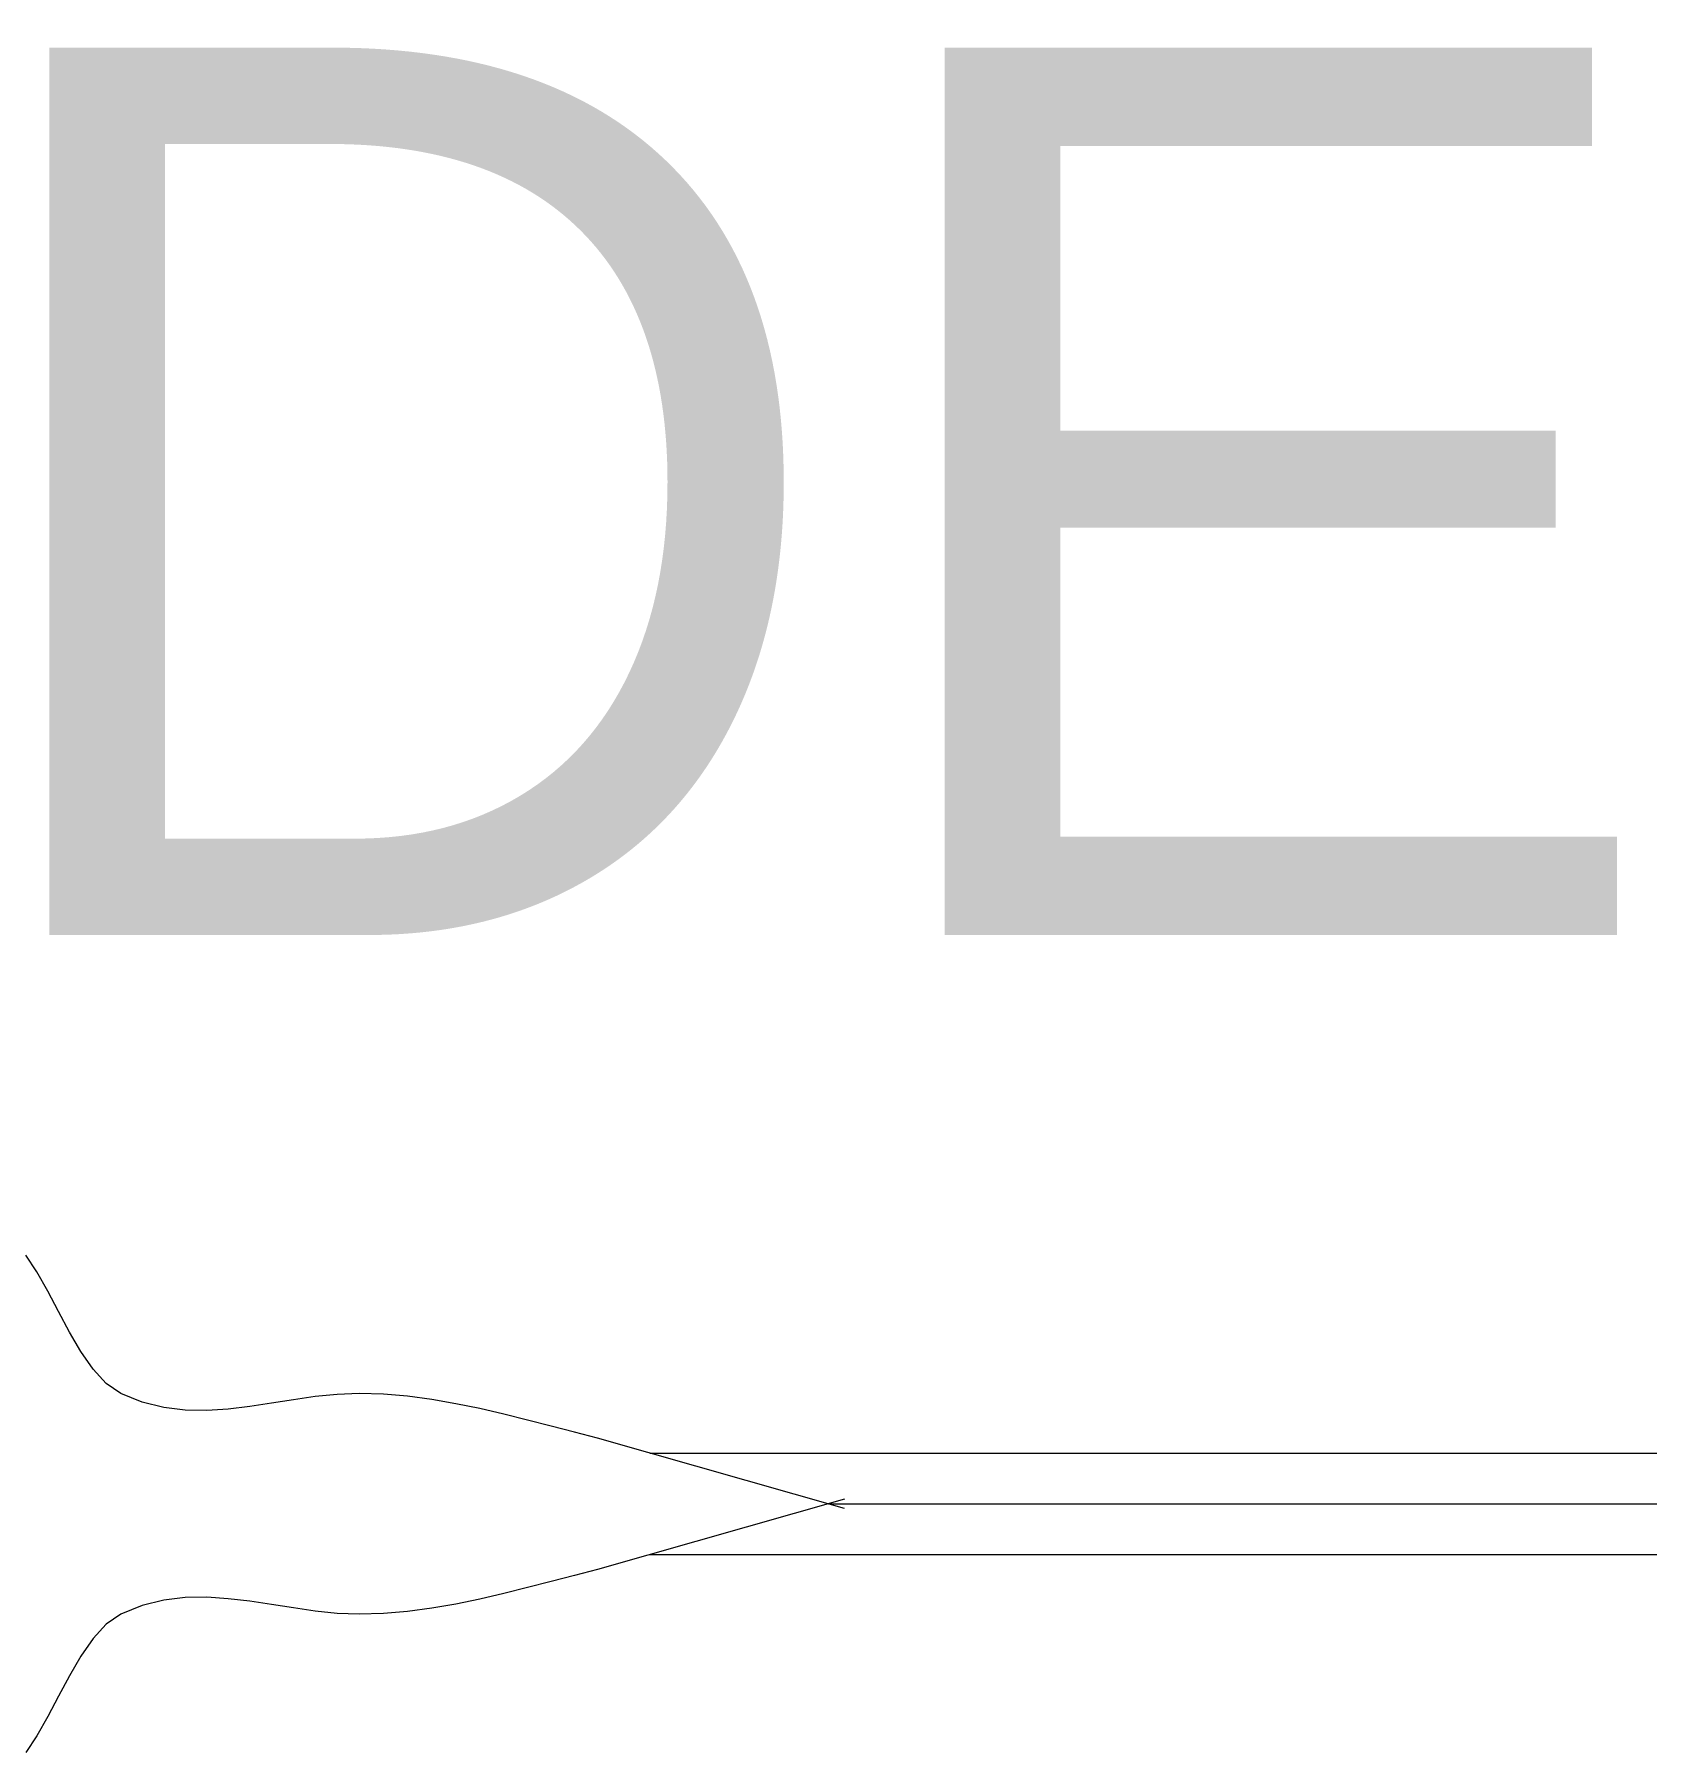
# Model space of a CAD drawing. Header units: centimetres. Extents: x 134057 to 145613, y 5028 to 39996.
# Drawn here: x 141138.8 to 141241.3, y 25219.1 to 25328.4 of the extents above; entities that cross this region are included whole.
import ezdxf

# ---------------------------------------------------------------- set-up
doc = ezdxf.new("R2010")
doc.units = ezdxf.units.CM
doc.layers.add('TEXT', color=3, linetype='Continuous', lineweight=20)
doc.styles.get("Standard").update_dxf_attribs({"font": 'arial.ttf'})

msp = doc.modelspace()

# ---------------------------------------------------------------- linework, layer by layer
at = {"layer": 'TEXT', "color": 2, "linetype": 'Continuous', "lineweight": 13}
for p, q in [((141138.938, 25249.721), (141138.236, 25250.791)), ((141139.623, 25248.501), (141138.938, 25249.721)), ((141140.307, 25247.202), (141139.623, 25248.501)), ((141141.005, 25245.896), (141140.307, 25247.202)), ((141141.734, 25244.65), (141141.005, 25245.896)), ((141142.509, 25243.537), (141141.734, 25244.65)), ((141143.346, 25242.625), (141142.509, 25243.537)), ((141144.262, 25241.986), (141143.346, 25242.625)), ((141145.628, 25241.436), (141144.262, 25241.986)), ((141158.023, 25241.931), (141156.63, 25241.788)), ((141159.423, 25241.986), (141158.023, 25241.931)), ((141160.966, 25241.939), (141159.423, 25241.986)), ((141162.507, 25241.807), (141160.966, 25241.939)), ((141146.995, 25241.096), (141145.628, 25241.436)), ((141148.363, 25240.931), (141146.995, 25241.096)), ((141149.732, 25240.909), (141148.363, 25240.931)), ((141151.104, 25240.997), (141149.732, 25240.909)), ((141152.48, 25241.162), (141151.104, 25240.997)), ((141153.858, 25241.371), (141152.48, 25241.162)), ((141155.242, 25241.59), (141153.858, 25241.371)), ((141156.63, 25241.788), (141155.242, 25241.59)), ((141164.045, 25241.602), (141162.507, 25241.807)), ((141165.578, 25241.336), (141164.045, 25241.602)), ((141167.105, 25241.021), (141165.578, 25241.336)), ((141168.623, 25240.67), (141167.105, 25241.021)), ((141170.132, 25240.294), (141168.623, 25240.67)), ((141171.63, 25239.906), (141170.132, 25240.294)), ((141173.114, 25239.518), (141171.63, 25239.906)), ((141174.584, 25239.143), (141173.114, 25239.518)), ((141190.286, 25234.676), (141174.584, 25239.143)), ((141190.286, 25235.253), (141174.584, 25230.786)), ((141171.63, 25230.023), (141170.132, 25229.635)), ((141173.114, 25230.41), (141171.63, 25230.023)), ((141174.584, 25230.786), (141173.114, 25230.41)), ((141146.995, 25228.833), (141145.628, 25228.493)), ((141148.363, 25228.998), (141146.995, 25228.833)), ((141149.732, 25229.02), (141148.363, 25228.998)), ((141151.104, 25228.932), (141149.732, 25229.02)), ((141152.48, 25228.767), (141151.104, 25228.932)), ((141153.858, 25228.558), (141152.48, 25228.767)), ((141167.105, 25228.908), (141165.578, 25228.593)), ((141168.623, 25229.259), (141167.105, 25228.908)), ((141170.132, 25229.635), (141168.623, 25229.259)), ((141144.262, 25227.943), (141143.346, 25227.304)), ((141145.628, 25228.493), (141144.262, 25227.943)), ((141155.242, 25228.339), (141153.858, 25228.558)), ((141156.63, 25228.141), (141155.242, 25228.339)), ((141158.023, 25227.998), (141156.63, 25228.141)), ((141159.423, 25227.943), (141158.023, 25227.998)), ((141160.966, 25227.99), (141159.423, 25227.943)), ((141162.507, 25228.122), (141160.966, 25227.99)), ((141164.045, 25228.327), (141162.507, 25228.122)), ((141165.578, 25228.593), (141164.045, 25228.327)), ((141143.346, 25227.304), (141142.509, 25226.392)), ((141142.509, 25226.392), (141141.734, 25225.279)), ((141141.734, 25225.279), (141141.005, 25224.033)), ((141141.005, 25224.033), (141140.307, 25222.726)), ((141140.307, 25222.726), (141139.623, 25221.428)), ((141139.623, 25221.428), (141138.938, 25220.208)), ((141138.938, 25220.208), (141138.236, 25219.138))]:
    msp.add_line(p, q, dxfattribs=at)
at = {"layer": 'TEXT', "color": 2, "linetype": 'Continuous', "lineweight": 9}
for p, q in [((141177.915, 25238.195), (142319.521, 25238.195)), ((141177.915, 25231.734), (142319.521, 25231.734))]:
    msp.add_line(p, q, dxfattribs=at)
at = {"layer": 'TEXT', "color": 2, "linetype": 'Continuous', "lineweight": 15}
msp.add_line((141189.272, 25234.964), (142319.521, 25234.964), dxfattribs=at)

# ---------------------------------------------------------------- texts
at = {"layer": 'TEXT', "color": 2}
msp.add_text('DENAH INSTALASI LISTRIK', height=56.45376, dxfattribs=at).set_placement((141133.256, 25271.152))

doc.saveas('drawing.dxf')
